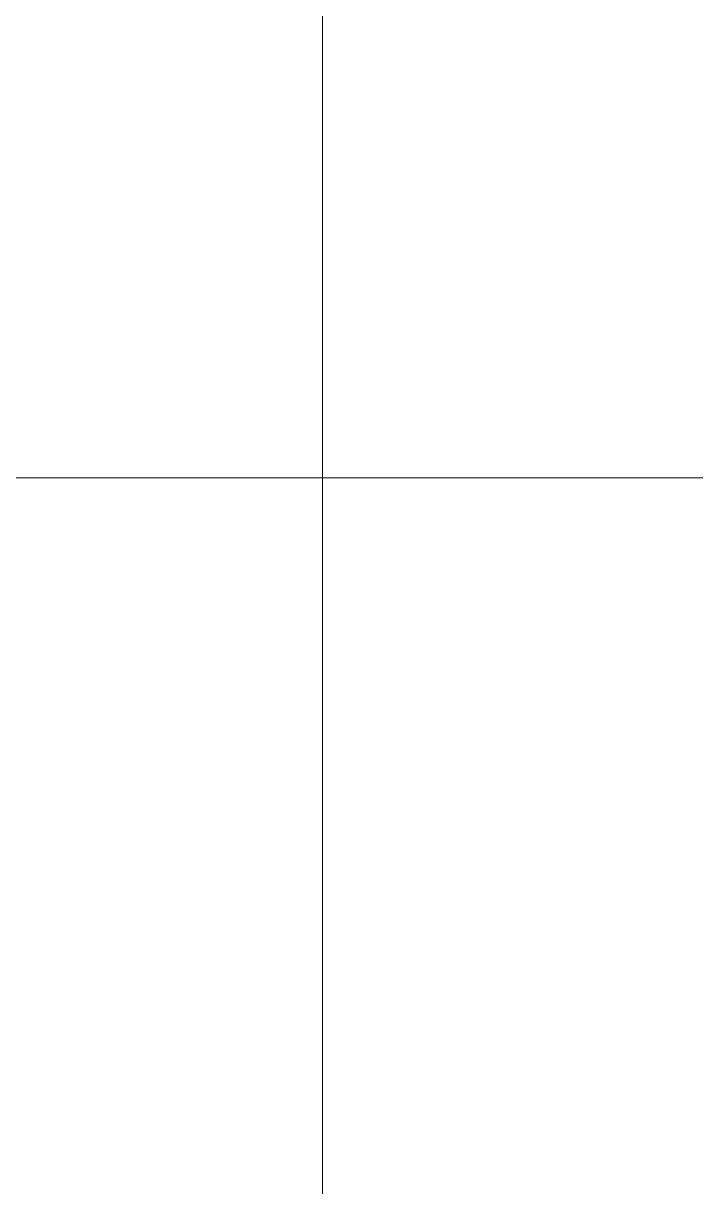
# Model space of a CAD drawing. Header units: millimetres. Extents: x 0 to 414, y 0 to 292.
# Drawn here: x 385.835 to 388.161, y 77.715 to 81.742 of the extents above; entities that cross this region are included whole.
import ezdxf

# ---------------------------------------------------------------- set-up
doc = ezdxf.new("R2010")
doc.units = ezdxf.units.MM

msp = doc.modelspace()

# ---------------------------------------------------------------- hatches: boundary and pattern name
h = msp.add_hatch(color=0)
h.dxf.hatch_style = 2
h.paths.add_polyline_path([(388.150806, 79.756), (388.150806, 79.974722)])
h = msp.add_hatch(color=0)
h.dxf.hatch_style = 2
h.paths.add_polyline_path([(388.157861, 79.756), (388.157861, 79.981778)])
h = msp.add_hatch(color=0)
h.dxf.hatch_style = 2
h.paths.add_polyline_path([(388.157861, 79.756), (388.157861, 79.981778)])
h = msp.add_hatch(color=0)
h.dxf.hatch_style = 2
h.paths.add_polyline_path([(388.157861, 79.756), (388.157861, 79.981778)])
h = msp.add_hatch(color=0)
h.dxf.hatch_style = 2
h.paths.add_polyline_path([(388.157861, 79.756), (388.157861, 79.981778)])
h = msp.add_hatch(color=0)
h.dxf.hatch_style = 2
h.paths.add_polyline_path([(388.157861, 79.756), (388.157861, 79.97825)])
h = msp.add_hatch(color=0)
h.dxf.hatch_style = 2
h.paths.add_polyline_path([(388.157861, 79.756), (388.157861, 79.97825)])
h = msp.add_hatch(color=0)
h.dxf.hatch_style = 2
h.paths.add_polyline_path([(388.104944, 79.752472), (388.104944, 79.925333)])
h = msp.add_hatch(color=0)
h.dxf.hatch_style = 2
h.paths.add_polyline_path([(388.112, 79.752472), (388.112, 79.928861)])
h = msp.add_hatch(color=0)
h.dxf.hatch_style = 2
h.paths.add_polyline_path([(388.112, 79.752472), (388.112, 79.928861)])
h = msp.add_hatch(color=0)
h.dxf.hatch_style = 2
h.paths.add_polyline_path([(388.119056, 79.752472), (388.119056, 79.935917)])
h = msp.add_hatch(color=0)
h.dxf.hatch_style = 2
h.paths.add_polyline_path([(388.133167, 79.756), (388.133167, 79.950028)])
h = msp.add_hatch(color=0)
h.dxf.hatch_style = 2
h.paths.add_polyline_path([(388.136694, 79.756), (388.136694, 79.957083)])
h = msp.add_hatch(color=0)
h.dxf.hatch_style = 2
h.paths.add_polyline_path([(388.037917, 79.741889), (388.037917, 79.886528)])
h = msp.add_hatch(color=0)
h.dxf.hatch_style = 2
h.paths.add_polyline_path([(388.037917, 79.745417), (388.037917, 79.886528)])
h = msp.add_hatch(color=0)
h.dxf.hatch_style = 2
h.paths.add_polyline_path([(388.0485, 79.745417), (388.0485, 79.886528)])
h = msp.add_hatch(color=0)
h.dxf.hatch_style = 2
h.paths.add_polyline_path([(388.0485, 79.745417), (388.0485, 79.886528)])
h = msp.add_hatch(color=0)
h.dxf.hatch_style = 2
h.paths.add_polyline_path([(388.059083, 79.748944), (388.059083, 79.890056)])
h = msp.add_hatch(color=0)
h.dxf.hatch_style = 2
h.paths.add_polyline_path([(388.066139, 79.748944), (388.066139, 79.893583)])
h = msp.add_hatch(color=0)
h.dxf.hatch_style = 2
h.paths.add_polyline_path([(388.066139, 79.748944), (388.066139, 79.893583)])
h = msp.add_hatch(color=0)
h.dxf.hatch_style = 2
h.paths.add_polyline_path([(388.066139, 79.748944), (388.066139, 79.893583)])
h = msp.add_hatch(color=0)
h.dxf.hatch_style = 2
h.paths.add_polyline_path([(388.066139, 79.748944), (388.066139, 79.893583)])
h = msp.add_hatch(color=0)
h.dxf.hatch_style = 2
h.paths.add_polyline_path([(388.073194, 79.748944), (388.073194, 79.900639)])
h = msp.add_hatch(color=0)
h.dxf.hatch_style = 2
h.paths.add_polyline_path([(388.073194, 79.748944), (388.073194, 79.900639)])
h = msp.add_hatch(color=0)
h.dxf.hatch_style = 2
h.paths.add_polyline_path([(388.073194, 79.748944), (388.073194, 79.900639)])
h = msp.add_hatch(color=0)
h.dxf.hatch_style = 2
h.paths.add_polyline_path([(388.073194, 79.748944), (388.073194, 79.900639)])
h = msp.add_hatch(color=0)
h.dxf.hatch_style = 2
h.paths.add_polyline_path([(388.08025, 79.752472), (388.08025, 79.904167)])
h = msp.add_hatch(color=0)
h.dxf.hatch_style = 2
h.paths.add_polyline_path([(387.865056, 79.685444), (387.865056, 79.847722)])
h = msp.add_hatch(color=0)
h.dxf.hatch_style = 2
h.paths.add_polyline_path([(387.865056, 79.685444), (387.865056, 79.844194)])
h = msp.add_hatch(color=0)
h.dxf.hatch_style = 2
h.paths.add_polyline_path([(387.879167, 79.685444), (387.879167, 79.847722)])
h = msp.add_hatch(color=0)
h.dxf.hatch_style = 2
h.paths.add_polyline_path([(387.882694, 79.685444), (387.882694, 79.85125)])
h = msp.add_hatch(color=0)
h.dxf.hatch_style = 2
h.paths.add_polyline_path([(387.939139, 79.717194), (387.939139, 79.865361)])
h = msp.add_hatch(color=0)
h.dxf.hatch_style = 2
h.paths.add_polyline_path([(387.942667, 79.717194), (387.942667, 79.865361)])
h = msp.add_hatch(color=0)
h.dxf.hatch_style = 2
h.paths.add_polyline_path([(387.95325, 79.720722), (387.95325, 79.868889)])
h = msp.add_hatch(color=0)
h.dxf.hatch_style = 2
h.paths.add_polyline_path([(387.960306, 79.720722), (387.960306, 79.868889)])
h = msp.add_hatch(color=0)
h.dxf.hatch_style = 2
h.paths.add_polyline_path([(388.013222, 79.734833), (388.013222, 79.883)])
h = msp.add_hatch(color=0)
h.dxf.hatch_style = 2
h.paths.add_polyline_path([(388.01675, 79.738361), (388.01675, 79.883)])
h = msp.add_hatch(color=0)
h.dxf.hatch_style = 2
h.paths.add_polyline_path([(387.738056, 79.674861), (387.738056, 79.805389)])
h = msp.add_hatch(color=0)
h.dxf.hatch_style = 2
h.paths.add_polyline_path([(387.738056, 79.674861), (387.738056, 79.805389)])
h = msp.add_hatch(color=0)
h.dxf.hatch_style = 2
h.paths.add_polyline_path([(387.759222, 79.678389), (387.759222, 79.815972)])
h = msp.add_hatch(color=0)
h.dxf.hatch_style = 2
h.paths.add_polyline_path([(387.76275, 79.678389), (387.76275, 79.815972)])
h = msp.add_hatch(color=0)
h.dxf.hatch_style = 2
h.paths.add_polyline_path([(387.76275, 79.678389), (387.76275, 79.815972)])
h = msp.add_hatch(color=0)
h.dxf.hatch_style = 2
h.paths.add_polyline_path([(387.769806, 79.678389), (387.769806, 79.8195)])
h = msp.add_hatch(color=0)
h.dxf.hatch_style = 2
h.paths.add_polyline_path([(387.769806, 79.678389), (387.769806, 79.8195)])
h = msp.add_hatch(color=0)
h.dxf.hatch_style = 2
h.paths.add_polyline_path([(387.773333, 79.678389), (387.773333, 79.8195)])
h = msp.add_hatch(color=0)
h.dxf.hatch_style = 2
h.paths.add_polyline_path([(387.773333, 79.678389), (387.773333, 79.8195)])
h = msp.add_hatch(color=0)
h.dxf.hatch_style = 2
h.paths.add_polyline_path([(387.776861, 79.681917), (387.776861, 79.8195)])
h = msp.add_hatch(color=0)
h.dxf.hatch_style = 2
h.paths.add_polyline_path([(387.776861, 79.681917), (387.776861, 79.8195)])
h = msp.add_hatch(color=0)
h.dxf.hatch_style = 2
h.paths.add_polyline_path([(387.783917, 79.681917), (387.783917, 79.823028)])
h = msp.add_hatch(color=0)
h.dxf.hatch_style = 2
h.paths.add_polyline_path([(387.783917, 79.681917), (387.783917, 79.823028)])
h = msp.add_hatch(color=0)
h.dxf.hatch_style = 2
h.paths.add_polyline_path([(387.790972, 79.685444), (387.790972, 79.826556)])
h = msp.add_hatch(color=0)
h.dxf.hatch_style = 2
h.paths.add_polyline_path([(387.805083, 79.6925), (387.805083, 79.830083)])
h = msp.add_hatch(color=0)
h.dxf.hatch_style = 2
h.paths.add_polyline_path([(387.812139, 79.696028), (387.812139, 79.830083)])
h = msp.add_hatch(color=0)
h.dxf.hatch_style = 2
h.paths.add_polyline_path([(387.812139, 79.696028), (387.812139, 79.830083)])
h = msp.add_hatch(color=0)
h.dxf.hatch_style = 2
h.paths.add_polyline_path([(387.819194, 79.699556), (387.819194, 79.833611)])
h = msp.add_hatch(color=0)
h.dxf.hatch_style = 2
h.paths.add_polyline_path([(387.819194, 79.699556), (387.819194, 79.833611)])
h = msp.add_hatch(color=0)
h.dxf.hatch_style = 2
h.paths.add_polyline_path([(387.822722, 79.696028), (387.822722, 79.837139)])
h = msp.add_hatch(color=0)
h.dxf.hatch_style = 2
h.paths.add_polyline_path([(387.822722, 79.696028), (387.822722, 79.837139)])
h = msp.add_hatch(color=0)
h.dxf.hatch_style = 2
h.paths.add_polyline_path([(387.822722, 79.696028), (387.822722, 79.837139)])
h = msp.add_hatch(color=0)
h.dxf.hatch_style = 2
h.paths.add_polyline_path([(387.822722, 79.696028), (387.822722, 79.837139)])
h = msp.add_hatch(color=0)
h.dxf.hatch_style = 2
h.paths.add_polyline_path([(387.822722, 79.699556), (387.822722, 79.833611)])
h = msp.add_hatch(color=0)
h.dxf.hatch_style = 2
h.paths.add_polyline_path([(387.822722, 79.699556), (387.822722, 79.833611)])
h = msp.add_hatch(color=0)
h.dxf.hatch_style = 2
h.paths.add_polyline_path([(387.829778, 79.696028), (387.829778, 79.837139)])
h = msp.add_hatch(color=0)
h.dxf.hatch_style = 2
h.paths.add_polyline_path([(387.829778, 79.696028), (387.829778, 79.837139)])
h = msp.add_hatch(color=0)
h.dxf.hatch_style = 2
h.paths.add_polyline_path([(387.829778, 79.696028), (387.829778, 79.837139)])
h = msp.add_hatch(color=0)
h.dxf.hatch_style = 2
h.paths.add_polyline_path([(387.829778, 79.696028), (387.829778, 79.837139)])
h = msp.add_hatch(color=0)
h.dxf.hatch_style = 2
h.paths.add_polyline_path([(387.833306, 79.696028), (387.833306, 79.837139)])
h = msp.add_hatch(color=0)
h.dxf.hatch_style = 2
h.paths.add_polyline_path([(387.833306, 79.696028), (387.833306, 79.837139)])
h = msp.add_hatch(color=0)
h.dxf.hatch_style = 2
h.paths.add_polyline_path([(387.840361, 79.6925), (387.840361, 79.840667)])
h = msp.add_hatch(color=0)
h.dxf.hatch_style = 2
h.paths.add_polyline_path([(387.840361, 79.6925), (387.840361, 79.840667)])
h = msp.add_hatch(color=0)
h.dxf.hatch_style = 2
h.paths.add_polyline_path([(387.847417, 79.688972), (387.847417, 79.840667)])
h = msp.add_hatch(color=0)
h.dxf.hatch_style = 2
h.paths.add_polyline_path([(387.847417, 79.688972), (387.847417, 79.840667)])
h = msp.add_hatch(color=0)
h.dxf.hatch_style = 2
h.paths.add_polyline_path([(387.847417, 79.688972), (387.847417, 79.840667)])
h = msp.add_hatch(color=0)
h.dxf.hatch_style = 2
h.paths.add_polyline_path([(387.63575, 79.629), (387.63575, 79.766583)])
h = msp.add_hatch(color=0)
h.dxf.hatch_style = 2
h.paths.add_polyline_path([(387.646333, 79.636056), (387.646333, 79.770111)])
h = msp.add_hatch(color=0)
h.dxf.hatch_style = 2
h.paths.add_polyline_path([(387.649861, 79.639583), (387.649861, 79.773639)])
h = msp.add_hatch(color=0)
h.dxf.hatch_style = 2
h.paths.add_polyline_path([(387.660444, 79.643111), (387.660444, 79.777167)])
h = msp.add_hatch(color=0)
h.dxf.hatch_style = 2
h.paths.add_polyline_path([(387.6675, 79.646639), (387.6675, 79.780694)])
h = msp.add_hatch(color=0)
h.dxf.hatch_style = 2
h.paths.add_polyline_path([(387.6675, 79.646639), (387.6675, 79.780694)])
h = msp.add_hatch(color=0)
h.dxf.hatch_style = 2
h.paths.add_polyline_path([(387.6675, 79.646639), (387.6675, 79.780694)])
h = msp.add_hatch(color=0)
h.dxf.hatch_style = 2
h.paths.add_polyline_path([(387.6675, 79.646639), (387.6675, 79.780694)])
h = msp.add_hatch(color=0)
h.dxf.hatch_style = 2
h.paths.add_polyline_path([(387.671028, 79.650167), (387.671028, 79.780694)])
h = msp.add_hatch(color=0)
h.dxf.hatch_style = 2
h.paths.add_polyline_path([(387.681611, 79.653694), (387.681611, 79.784222)])
h = msp.add_hatch(color=0)
h.dxf.hatch_style = 2
h.paths.add_polyline_path([(387.681611, 79.653694), (387.681611, 79.784222)])
h = msp.add_hatch(color=0)
h.dxf.hatch_style = 2
h.paths.add_polyline_path([(387.69925, 79.653694), (387.69925, 79.791278)])
h = msp.add_hatch(color=0)
h.dxf.hatch_style = 2
h.paths.add_polyline_path([(387.69925, 79.653694), (387.69925, 79.791278)])
h = msp.add_hatch(color=0)
h.dxf.hatch_style = 2
h.paths.add_polyline_path([(387.709833, 79.657222), (387.709833, 79.794806)])
h = msp.add_hatch(color=0)
h.dxf.hatch_style = 2
h.paths.add_polyline_path([(387.709833, 79.66075), (387.709833, 79.794806)])
h = msp.add_hatch(color=0)
h.dxf.hatch_style = 2
h.paths.add_polyline_path([(387.709833, 79.66075), (387.709833, 79.794806)])
h = msp.add_hatch(color=0)
h.dxf.hatch_style = 2
h.paths.add_polyline_path([(387.713361, 79.664278), (387.713361, 79.798333)])
h = msp.add_hatch(color=0)
h.dxf.hatch_style = 2
h.paths.add_polyline_path([(387.713361, 79.664278), (387.713361, 79.798333)])
h = msp.add_hatch(color=0)
h.dxf.hatch_style = 2
h.paths.add_polyline_path([(387.716889, 79.664278), (387.716889, 79.798333)])
h = msp.add_hatch(color=0)
h.dxf.hatch_style = 2
h.paths.add_polyline_path([(387.716889, 79.664278), (387.716889, 79.798333)])
h = msp.add_hatch(color=0)
h.dxf.hatch_style = 2
h.paths.add_polyline_path([(387.720417, 79.667806), (387.720417, 79.798333)])
h = msp.add_hatch(color=0)
h.dxf.hatch_style = 2
h.paths.add_polyline_path([(387.720417, 79.667806), (387.720417, 79.798333)])
h = msp.add_hatch(color=0)
h.dxf.hatch_style = 2
h.paths.add_polyline_path([(387.723944, 79.671333), (387.723944, 79.801861)])
h = msp.add_hatch(color=0)
h.dxf.hatch_style = 2
h.paths.add_polyline_path([(387.723944, 79.671333), (387.723944, 79.801861)])
h = msp.add_hatch(color=0)
h.dxf.hatch_style = 2
h.paths.add_polyline_path([(387.723944, 79.674861), (387.723944, 79.801861)])
h = msp.add_hatch(color=0)
h.dxf.hatch_style = 2
h.paths.add_polyline_path([(387.723944, 79.674861), (387.723944, 79.801861)])
h = msp.add_hatch(color=0)
h.dxf.hatch_style = 2
h.paths.add_polyline_path([(387.727472, 79.674861), (387.727472, 79.801861)])
h = msp.add_hatch(color=0)
h.dxf.hatch_style = 2
h.paths.add_polyline_path([(387.558139, 79.586667), (387.558139, 79.72425)])
h = msp.add_hatch(color=0)
h.dxf.hatch_style = 2
h.paths.add_polyline_path([(387.558139, 79.586667), (387.558139, 79.72425)])
h = msp.add_hatch(color=0)
h.dxf.hatch_style = 2
h.paths.add_polyline_path([(387.561667, 79.586667), (387.561667, 79.72425)])
h = msp.add_hatch(color=0)
h.dxf.hatch_style = 2
h.paths.add_polyline_path([(387.561667, 79.586667), (387.561667, 79.72425)])
h = msp.add_hatch(color=0)
h.dxf.hatch_style = 2
h.paths.add_polyline_path([(387.568722, 79.590194), (387.568722, 79.731306)])
h = msp.add_hatch(color=0)
h.dxf.hatch_style = 2
h.paths.add_polyline_path([(387.582833, 79.59725), (387.582833, 79.738361)])
h = msp.add_hatch(color=0)
h.dxf.hatch_style = 2
h.paths.add_polyline_path([(387.582833, 79.59725), (387.582833, 79.738361)])
h = msp.add_hatch(color=0)
h.dxf.hatch_style = 2
h.paths.add_polyline_path([(387.582833, 79.59725), (387.582833, 79.738361)])
h = msp.add_hatch(color=0)
h.dxf.hatch_style = 2
h.paths.add_polyline_path([(387.589889, 79.604306), (387.589889, 79.745417)])
h = msp.add_hatch(color=0)
h.dxf.hatch_style = 2
h.paths.add_polyline_path([(387.625167, 79.621944), (387.625167, 79.763056)])
h = msp.add_hatch(color=0)
h.dxf.hatch_style = 2
h.paths.add_polyline_path([(387.628694, 79.625472), (387.628694, 79.763056)])
h = msp.add_hatch(color=0)
h.dxf.hatch_style = 2
h.paths.add_polyline_path([(387.628694, 79.625472), (387.628694, 79.763056)])
h = msp.add_hatch(color=0)
h.dxf.hatch_style = 2
h.paths.add_polyline_path([(387.480528, 79.53375), (387.480528, 79.685444)])
h = msp.add_hatch(color=0)
h.dxf.hatch_style = 2
h.paths.add_polyline_path([(387.480528, 79.53375), (387.480528, 79.685444)])
h = msp.add_hatch(color=0)
h.dxf.hatch_style = 2
h.paths.add_polyline_path([(387.487583, 79.540806), (387.487583, 79.688972)])
h = msp.add_hatch(color=0)
h.dxf.hatch_style = 2
h.paths.add_polyline_path([(387.487583, 79.540806), (387.487583, 79.688972)])
h = msp.add_hatch(color=0)
h.dxf.hatch_style = 2
h.paths.add_polyline_path([(387.494639, 79.544333), (387.494639, 79.688972)])
h = msp.add_hatch(color=0)
h.dxf.hatch_style = 2
h.paths.add_polyline_path([(387.494639, 79.544333), (387.494639, 79.688972)])
h = msp.add_hatch(color=0)
h.dxf.hatch_style = 2
h.paths.add_polyline_path([(387.498167, 79.547861), (387.498167, 79.6925)])
h = msp.add_hatch(color=0)
h.dxf.hatch_style = 2
h.paths.add_polyline_path([(387.498167, 79.547861), (387.498167, 79.6925)])
h = msp.add_hatch(color=0)
h.dxf.hatch_style = 2
h.paths.add_polyline_path([(387.498167, 79.547861), (387.498167, 79.6925)])
h = msp.add_hatch(color=0)
h.dxf.hatch_style = 2
h.paths.add_polyline_path([(387.498167, 79.547861), (387.498167, 79.6925)])
h = msp.add_hatch(color=0)
h.dxf.hatch_style = 2
h.paths.add_polyline_path([(387.501694, 79.547861), (387.501694, 79.6925)])
h = msp.add_hatch(color=0)
h.dxf.hatch_style = 2
h.paths.add_polyline_path([(387.501694, 79.547861), (387.501694, 79.6925)])
h = msp.add_hatch(color=0)
h.dxf.hatch_style = 2
h.paths.add_polyline_path([(387.50875, 79.551389), (387.50875, 79.696028)])
h = msp.add_hatch(color=0)
h.dxf.hatch_style = 2
h.paths.add_polyline_path([(387.50875, 79.551389), (387.50875, 79.696028)])
h = msp.add_hatch(color=0)
h.dxf.hatch_style = 2
h.paths.add_polyline_path([(387.50875, 79.551389), (387.50875, 79.696028)])
h = msp.add_hatch(color=0)
h.dxf.hatch_style = 2
h.paths.add_polyline_path([(387.50875, 79.551389), (387.50875, 79.696028)])
h = msp.add_hatch(color=0)
h.dxf.hatch_style = 2
h.paths.add_polyline_path([(387.515806, 79.558444), (387.515806, 79.699556)])
h = msp.add_hatch(color=0)
h.dxf.hatch_style = 2
h.paths.add_polyline_path([(387.515806, 79.558444), (387.515806, 79.699556)])
h = msp.add_hatch(color=0)
h.dxf.hatch_style = 2
h.paths.add_polyline_path([(387.522861, 79.561972), (387.522861, 79.703083)])
h = msp.add_hatch(color=0)
h.dxf.hatch_style = 2
h.paths.add_polyline_path([(387.522861, 79.561972), (387.522861, 79.703083)])
h = msp.add_hatch(color=0)
h.dxf.hatch_style = 2
h.paths.add_polyline_path([(387.522861, 79.561972), (387.522861, 79.703083)])
h = msp.add_hatch(color=0)
h.dxf.hatch_style = 2
h.paths.add_polyline_path([(387.544028, 79.576083), (387.544028, 79.713667)])
h = msp.add_hatch(color=0)
h.dxf.hatch_style = 2
h.paths.add_polyline_path([(387.547556, 79.579611), (387.547556, 79.717194)])
h = msp.add_hatch(color=0)
h.dxf.hatch_style = 2
h.paths.add_polyline_path([(387.547556, 79.579611), (387.547556, 79.717194)])
h = msp.add_hatch(color=0)
h.dxf.hatch_style = 2
h.paths.add_polyline_path([(387.554611, 79.583139), (387.554611, 79.720722)])
h = msp.add_hatch(color=0)
h.dxf.hatch_style = 2
h.paths.add_polyline_path([(387.554611, 79.583139), (387.554611, 79.720722)])
h = msp.add_hatch(color=0)
h.dxf.hatch_style = 2
h.paths.add_polyline_path([(387.554611, 79.583139), (387.554611, 79.720722)])
h = msp.add_hatch(color=0)
h.dxf.hatch_style = 2
h.paths.add_polyline_path([(387.554611, 79.583139), (387.554611, 79.720722)])
h = msp.add_hatch(color=0)
h.dxf.hatch_style = 2
h.paths.add_polyline_path([(387.438194, 79.502), (387.438194, 79.66075)])
h = msp.add_hatch(color=0)
h.dxf.hatch_style = 2
h.paths.add_polyline_path([(387.438194, 79.502), (387.438194, 79.66075)])
h = msp.add_hatch(color=0)
h.dxf.hatch_style = 2
h.paths.add_polyline_path([(387.438194, 79.502), (387.438194, 79.66075)])
h = msp.add_hatch(color=0)
h.dxf.hatch_style = 2
h.paths.add_polyline_path([(387.438194, 79.502), (387.438194, 79.66075)])
h = msp.add_hatch(color=0)
h.dxf.hatch_style = 2
h.paths.add_polyline_path([(387.466417, 79.523167), (387.466417, 79.678389)])
h = msp.add_hatch(color=0)
h.dxf.hatch_style = 2
h.paths.add_polyline_path([(387.473472, 79.530222), (387.473472, 79.681917)])
h = msp.add_hatch(color=0)
h.dxf.hatch_style = 2
h.paths.add_polyline_path([(387.473472, 79.530222), (387.473472, 79.681917)])
h = msp.add_hatch(color=0)
h.dxf.hatch_style = 2
h.paths.add_polyline_path([(387.473472, 79.530222), (387.473472, 79.681917)])
h = msp.add_hatch(color=0)
h.dxf.hatch_style = 2
h.paths.add_polyline_path([(387.473472, 79.530222), (387.473472, 79.681917)])
h = msp.add_hatch(color=0)
h.dxf.hatch_style = 2
h.paths.add_polyline_path([(387.477, 79.530222), (387.477, 79.681917)])
h = msp.add_hatch(color=0)
h.dxf.hatch_style = 2
h.paths.add_polyline_path([(387.477, 79.530222), (387.477, 79.681917)])
h = msp.add_hatch(color=0)
h.dxf.hatch_style = 2
h.paths.add_polyline_path([(387.367639, 79.322083), (387.367639, 79.604306)])
h = msp.add_hatch(color=0)
h.dxf.hatch_style = 2
h.paths.add_polyline_path([(387.367639, 79.322083), (387.367639, 79.604306)])
h = msp.add_hatch(color=0)
h.dxf.hatch_style = 2
h.paths.add_polyline_path([(387.371167, 79.325611), (387.371167, 79.621944)])
h = msp.add_hatch(color=0)
h.dxf.hatch_style = 2
h.paths.add_polyline_path([(387.371167, 79.325611), (387.371167, 79.621944)])
h = msp.add_hatch(color=0)
h.dxf.hatch_style = 2
h.paths.add_polyline_path([(387.371167, 79.452611), (387.371167, 79.621944)])
h = msp.add_hatch(color=0)
h.dxf.hatch_style = 2
h.paths.add_polyline_path([(387.371167, 79.322083), (387.371167, 79.611361)])
h = msp.add_hatch(color=0)
h.dxf.hatch_style = 2
h.paths.add_polyline_path([(387.371167, 79.322083), (387.371167, 79.611361)])
h = msp.add_hatch(color=0)
h.dxf.hatch_style = 2
h.paths.add_polyline_path([(387.374694, 79.456139), (387.374694, 79.621944)])
h = msp.add_hatch(color=0)
h.dxf.hatch_style = 2
h.paths.add_polyline_path([(387.374694, 79.456139), (387.374694, 79.621944)])
h = msp.add_hatch(color=0)
h.dxf.hatch_style = 2
h.paths.add_polyline_path([(387.378222, 79.456139), (387.378222, 79.625472)])
h = msp.add_hatch(color=0)
h.dxf.hatch_style = 2
h.paths.add_polyline_path([(387.378222, 79.456139), (387.378222, 79.625472)])
h = msp.add_hatch(color=0)
h.dxf.hatch_style = 2
h.paths.add_polyline_path([(387.38175, 79.459667), (387.38175, 79.629)])
h = msp.add_hatch(color=0)
h.dxf.hatch_style = 2
h.paths.add_polyline_path([(387.709833, 79.551389), (387.709833, 79.604306)])
h = msp.add_hatch(color=0)
h.dxf.hatch_style = 2
h.paths.add_polyline_path([(387.709833, 79.551389), (387.709833, 79.604306)])
h = msp.add_hatch(color=0)
h.dxf.hatch_style = 2
h.paths.add_polyline_path([(387.713361, 79.561972), (387.713361, 79.604306)])
h = msp.add_hatch(color=0)
h.dxf.hatch_style = 2
h.paths.add_polyline_path([(387.713361, 79.561972), (387.713361, 79.604306)])
h = msp.add_hatch(color=0)
h.dxf.hatch_style = 2
h.paths.add_polyline_path([(387.716889, 79.561972), (387.716889, 79.604306)])
h = msp.add_hatch(color=0)
h.dxf.hatch_style = 2
h.paths.add_polyline_path([(387.716889, 79.561972), (387.716889, 79.604306)])
h = msp.add_hatch(color=0)
h.dxf.hatch_style = 2
h.paths.add_polyline_path([(387.360583, 79.318556), (387.360583, 79.59725)])
h = msp.add_hatch(color=0)
h.dxf.hatch_style = 2
h.paths.add_polyline_path([(387.625167, 79.477306), (387.625167, 79.5655)])
h = msp.add_hatch(color=0)
h.dxf.hatch_style = 2
h.paths.add_polyline_path([(387.628694, 79.477306), (387.628694, 79.569028)])
h = msp.add_hatch(color=0)
h.dxf.hatch_style = 2
h.paths.add_polyline_path([(387.63575, 79.487889), (387.63575, 79.576083)])
h = msp.add_hatch(color=0)
h.dxf.hatch_style = 2
h.paths.add_polyline_path([(387.646333, 79.494944), (387.646333, 79.586667)])
h = msp.add_hatch(color=0)
h.dxf.hatch_style = 2
h.paths.add_polyline_path([(387.649861, 79.498472), (387.649861, 79.590194)])
h = msp.add_hatch(color=0)
h.dxf.hatch_style = 2
h.paths.add_polyline_path([(387.660444, 79.509056), (387.660444, 79.593722)])
h = msp.add_hatch(color=0)
h.dxf.hatch_style = 2
h.paths.add_polyline_path([(387.6675, 79.512583), (387.6675, 79.59725)])
h = msp.add_hatch(color=0)
h.dxf.hatch_style = 2
h.paths.add_polyline_path([(387.6675, 79.512583), (387.6675, 79.59725)])
h = msp.add_hatch(color=0)
h.dxf.hatch_style = 2
h.paths.add_polyline_path([(387.6675, 79.516111), (387.6675, 79.59725)])
h = msp.add_hatch(color=0)
h.dxf.hatch_style = 2
h.paths.add_polyline_path([(387.6675, 79.516111), (387.6675, 79.59725)])
h = msp.add_hatch(color=0)
h.dxf.hatch_style = 2
h.paths.add_polyline_path([(387.671028, 79.516111), (387.671028, 79.59725)])
h = msp.add_hatch(color=0)
h.dxf.hatch_style = 2
h.paths.add_polyline_path([(387.681611, 79.526694), (387.681611, 79.59725)])
h = msp.add_hatch(color=0)
h.dxf.hatch_style = 2
h.paths.add_polyline_path([(387.681611, 79.526694), (387.681611, 79.59725)])
h = msp.add_hatch(color=0)
h.dxf.hatch_style = 2
h.paths.add_polyline_path([(387.69925, 79.540806), (387.69925, 79.600778)])
h = msp.add_hatch(color=0)
h.dxf.hatch_style = 2
h.paths.add_polyline_path([(387.69925, 79.540806), (387.69925, 79.600778)])
h = msp.add_hatch(color=0)
h.dxf.hatch_style = 2
h.paths.add_polyline_path([(387.720417, 79.569028), (387.720417, 79.600778)])
h = msp.add_hatch(color=0)
h.dxf.hatch_style = 2
h.paths.add_polyline_path([(387.720417, 79.569028), (387.720417, 79.600778)])
h = msp.add_hatch(color=0)
h.dxf.hatch_style = 2
h.paths.add_polyline_path([(387.723944, 79.576083), (387.723944, 79.600778)])
h = msp.add_hatch(color=0)
h.dxf.hatch_style = 2
h.paths.add_polyline_path([(387.723944, 79.576083), (387.723944, 79.600778)])
h = msp.add_hatch(color=0)
h.dxf.hatch_style = 2
h.paths.add_polyline_path([(387.723944, 79.576083), (387.723944, 79.600778)])
h = msp.add_hatch(color=0)
h.dxf.hatch_style = 2
h.paths.add_polyline_path([(387.723944, 79.576083), (387.723944, 79.600778)])
h = msp.add_hatch(color=0)
h.dxf.hatch_style = 2
h.paths.add_polyline_path([(387.727472, 79.579611), (387.727472, 79.600778)])
h = msp.add_hatch(color=0)
h.dxf.hatch_style = 2
h.paths.add_polyline_path([(387.738056, 79.586667), (387.727472, 79.600778)])
h = msp.add_hatch(color=0)
h.dxf.hatch_style = 2
h.paths.add_polyline_path([(387.240639, 79.262111), (387.240639, 79.523167)])
h = msp.add_hatch(color=0)
h.dxf.hatch_style = 2
h.paths.add_polyline_path([(387.244167, 79.265639), (387.244167, 79.523167)])
h = msp.add_hatch(color=0)
h.dxf.hatch_style = 2
h.paths.add_polyline_path([(387.558139, 79.4385), (387.558139, 79.526694)])
h = msp.add_hatch(color=0)
h.dxf.hatch_style = 2
h.paths.add_polyline_path([(387.558139, 79.4385), (387.558139, 79.526694)])
h = msp.add_hatch(color=0)
h.dxf.hatch_style = 2
h.paths.add_polyline_path([(387.561667, 79.4385), (387.561667, 79.526694)])
h = msp.add_hatch(color=0)
h.dxf.hatch_style = 2
h.paths.add_polyline_path([(387.561667, 79.4385), (387.561667, 79.526694)])
h = msp.add_hatch(color=0)
h.dxf.hatch_style = 2
h.paths.add_polyline_path([(387.568722, 79.442028), (387.568722, 79.53375)])
h = msp.add_hatch(color=0)
h.dxf.hatch_style = 2
h.paths.add_polyline_path([(387.582833, 79.449083), (387.582833, 79.540806)])
h = msp.add_hatch(color=0)
h.dxf.hatch_style = 2
h.paths.add_polyline_path([(387.582833, 79.449083), (387.582833, 79.540806)])
h = msp.add_hatch(color=0)
h.dxf.hatch_style = 2
h.paths.add_polyline_path([(387.582833, 79.449083), (387.582833, 79.540806)])
h = msp.add_hatch(color=0)
h.dxf.hatch_style = 2
h.paths.add_polyline_path([(387.589889, 79.452611), (387.589889, 79.547861)])
h = msp.add_hatch(color=0)
h.dxf.hatch_style = 2
h.paths.add_polyline_path([(387.50875, 79.410278), (387.50875, 79.484361)])
h = msp.add_hatch(color=0)
h.dxf.hatch_style = 2
h.paths.add_polyline_path([(387.50875, 79.410278), (387.50875, 79.484361)])
h = msp.add_hatch(color=0)
h.dxf.hatch_style = 2
h.paths.add_polyline_path([(387.50875, 79.410278), (387.50875, 79.484361)])
h = msp.add_hatch(color=0)
h.dxf.hatch_style = 2
h.paths.add_polyline_path([(387.50875, 79.410278), (387.50875, 79.484361)])
h = msp.add_hatch(color=0)
h.dxf.hatch_style = 2
h.paths.add_polyline_path([(387.515806, 79.413806), (387.515806, 79.487889)])
h = msp.add_hatch(color=0)
h.dxf.hatch_style = 2
h.paths.add_polyline_path([(387.515806, 79.413806), (387.515806, 79.487889)])
h = msp.add_hatch(color=0)
h.dxf.hatch_style = 2
h.paths.add_polyline_path([(387.522861, 79.417333), (387.522861, 79.491417)])
h = msp.add_hatch(color=0)
h.dxf.hatch_style = 2
h.paths.add_polyline_path([(387.522861, 79.417333), (387.522861, 79.491417)])
h = msp.add_hatch(color=0)
h.dxf.hatch_style = 2
h.paths.add_polyline_path([(387.522861, 79.417333), (387.522861, 79.491417)])
h = msp.add_hatch(color=0)
h.dxf.hatch_style = 2
h.paths.add_polyline_path([(387.544028, 79.431444), (387.544028, 79.509056)])
h = msp.add_hatch(color=0)
h.dxf.hatch_style = 2
h.paths.add_polyline_path([(387.547556, 79.431444), (387.547556, 79.512583)])
h = msp.add_hatch(color=0)
h.dxf.hatch_style = 2
h.paths.add_polyline_path([(387.547556, 79.431444), (387.547556, 79.512583)])
h = msp.add_hatch(color=0)
h.dxf.hatch_style = 2
h.paths.add_polyline_path([(387.554611, 79.434972), (387.554611, 79.519639)])
h = msp.add_hatch(color=0)
h.dxf.hatch_style = 2
h.paths.add_polyline_path([(387.554611, 79.434972), (387.554611, 79.519639)])
h = msp.add_hatch(color=0)
h.dxf.hatch_style = 2
h.paths.add_polyline_path([(387.554611, 79.434972), (387.554611, 79.519639)])
h = msp.add_hatch(color=0)
h.dxf.hatch_style = 2
h.paths.add_polyline_path([(387.554611, 79.434972), (387.554611, 79.519639)])
h = msp.add_hatch(color=0)
h.dxf.hatch_style = 2
h.paths.add_polyline_path([(387.371167, 79.325611), (387.371167, 79.452611)])
h = msp.add_hatch(color=0)
h.dxf.hatch_style = 2
h.paths.add_polyline_path([(387.374694, 79.325611), (387.374694, 79.442028)])
h = msp.add_hatch(color=0)
h.dxf.hatch_style = 2
h.paths.add_polyline_path([(387.378222, 79.329139), (387.378222, 79.442028)])
h = msp.add_hatch(color=0)
h.dxf.hatch_style = 2
h.paths.add_polyline_path([(387.378222, 79.329139), (387.378222, 79.442028)])
h = msp.add_hatch(color=0)
h.dxf.hatch_style = 2
h.paths.add_polyline_path([(387.38175, 79.329139), (387.38175, 79.442028)])
h = msp.add_hatch(color=0)
h.dxf.hatch_style = 2
h.paths.add_polyline_path([(387.438194, 79.353833), (387.438194, 79.456139)])
h = msp.add_hatch(color=0)
h.dxf.hatch_style = 2
h.paths.add_polyline_path([(387.438194, 79.353833), (387.438194, 79.456139)])
h = msp.add_hatch(color=0)
h.dxf.hatch_style = 2
h.paths.add_polyline_path([(387.438194, 79.353833), (387.438194, 79.456139)])
h = msp.add_hatch(color=0)
h.dxf.hatch_style = 2
h.paths.add_polyline_path([(387.438194, 79.353833), (387.438194, 79.456139)])
h = msp.add_hatch(color=0)
h.dxf.hatch_style = 2
h.paths.add_polyline_path([(387.466417, 79.375), (387.466417, 79.466722)])
h = msp.add_hatch(color=0)
h.dxf.hatch_style = 2
h.paths.add_polyline_path([(387.473472, 79.382056), (387.473472, 79.47025)])
h = msp.add_hatch(color=0)
h.dxf.hatch_style = 2
h.paths.add_polyline_path([(387.473472, 79.382056), (387.473472, 79.47025)])
h = msp.add_hatch(color=0)
h.dxf.hatch_style = 2
h.paths.add_polyline_path([(387.473472, 79.382056), (387.473472, 79.47025)])
h = msp.add_hatch(color=0)
h.dxf.hatch_style = 2
h.paths.add_polyline_path([(387.473472, 79.382056), (387.473472, 79.47025)])
h = msp.add_hatch(color=0)
h.dxf.hatch_style = 2
h.paths.add_polyline_path([(387.477, 79.385583), (387.477, 79.47025)])
h = msp.add_hatch(color=0)
h.dxf.hatch_style = 2
h.paths.add_polyline_path([(387.477, 79.385583), (387.477, 79.47025)])
h = msp.add_hatch(color=0)
h.dxf.hatch_style = 2
h.paths.add_polyline_path([(387.480528, 79.389111), (387.480528, 79.473778)])
h = msp.add_hatch(color=0)
h.dxf.hatch_style = 2
h.paths.add_polyline_path([(387.480528, 79.389111), (387.480528, 79.473778)])
h = msp.add_hatch(color=0)
h.dxf.hatch_style = 2
h.paths.add_polyline_path([(387.487583, 79.396167), (387.487583, 79.477306)])
h = msp.add_hatch(color=0)
h.dxf.hatch_style = 2
h.paths.add_polyline_path([(387.487583, 79.396167), (387.487583, 79.477306)])
h = msp.add_hatch(color=0)
h.dxf.hatch_style = 2
h.paths.add_polyline_path([(387.494639, 79.399694), (387.494639, 79.477306)])
h = msp.add_hatch(color=0)
h.dxf.hatch_style = 2
h.paths.add_polyline_path([(387.494639, 79.399694), (387.494639, 79.477306)])
h = msp.add_hatch(color=0)
h.dxf.hatch_style = 2
h.paths.add_polyline_path([(387.498167, 79.403222), (387.498167, 79.480833)])
h = msp.add_hatch(color=0)
h.dxf.hatch_style = 2
h.paths.add_polyline_path([(387.498167, 79.403222), (387.498167, 79.480833)])
h = msp.add_hatch(color=0)
h.dxf.hatch_style = 2
h.paths.add_polyline_path([(387.498167, 79.403222), (387.498167, 79.480833)])
h = msp.add_hatch(color=0)
h.dxf.hatch_style = 2
h.paths.add_polyline_path([(387.498167, 79.403222), (387.498167, 79.480833)])
h = msp.add_hatch(color=0)
h.dxf.hatch_style = 2
h.paths.add_polyline_path([(387.501694, 79.403222), (387.501694, 79.480833)])
h = msp.add_hatch(color=0)
h.dxf.hatch_style = 2
h.paths.add_polyline_path([(387.501694, 79.403222), (387.501694, 79.480833)])
h = msp.add_hatch(color=0)
h.dxf.hatch_style = 2
h.paths.add_polyline_path([(387.138333, 79.272694), (387.138333, 79.403222)])
h = msp.add_hatch(color=0)
h.dxf.hatch_style = 2
h.paths.add_polyline_path([(387.138333, 79.272694), (387.138333, 79.403222)])
h = msp.add_hatch(color=0)
h.dxf.hatch_style = 2
h.paths.add_polyline_path([(387.141861, 79.269167), (387.141861, 79.40675)])
h = msp.add_hatch(color=0)
h.dxf.hatch_style = 2
h.paths.add_polyline_path([(387.148917, 79.258583), (387.148917, 79.413806)])
h = msp.add_hatch(color=0)
h.dxf.hatch_style = 2
h.paths.add_polyline_path([(387.148917, 79.258583), (387.148917, 79.413806)])
h = msp.add_hatch(color=0)
h.dxf.hatch_style = 2
h.paths.add_polyline_path([(387.134806, 79.276222), (387.134806, 79.399694)])
h = msp.add_hatch(color=0)
h.dxf.hatch_style = 2
h.paths.add_polyline_path([(388.157861, 78.634167), (388.157861, 78.651806)])
h = msp.add_hatch(color=0)
h.dxf.hatch_style = 2
h.paths.add_polyline_path([(388.157861, 78.274333), (388.157861, 78.651806)])
h = msp.add_hatch(color=0)
h.dxf.hatch_style = 2
h.paths.add_polyline_path([(388.157861, 78.274333), (388.157861, 78.651806)])
h = msp.add_hatch(color=0)
h.dxf.hatch_style = 2
h.paths.add_polyline_path([(388.157861, 78.274333), (388.157861, 78.651806)])
h = msp.add_hatch(color=0)
h.dxf.hatch_style = 2
h.paths.add_polyline_path([(388.133167, 78.267278), (388.133167, 78.605944)])
h = msp.add_hatch(color=0)
h.dxf.hatch_style = 2
h.paths.add_polyline_path([(388.150806, 78.270806), (388.150806, 78.623583)])
h = msp.add_hatch(color=0)
h.dxf.hatch_style = 2
h.paths.add_polyline_path([(388.157861, 78.274333), (388.157861, 78.634167)])
h = msp.add_hatch(color=0)
h.dxf.hatch_style = 2
h.paths.add_polyline_path([(388.157861, 78.274333), (388.157861, 78.630639)])
h = msp.add_hatch(color=0)
h.dxf.hatch_style = 2
h.paths.add_polyline_path([(388.157861, 78.274333), (388.157861, 78.630639)])
h = msp.add_hatch(color=0)
h.dxf.hatch_style = 2
h.paths.add_polyline_path([(388.104944, 78.256694), (388.104944, 78.556556)])
h = msp.add_hatch(color=0)
h.dxf.hatch_style = 2
h.paths.add_polyline_path([(388.112, 78.256694), (388.112, 78.563611)])
h = msp.add_hatch(color=0)
h.dxf.hatch_style = 2
h.paths.add_polyline_path([(388.112, 78.256694), (388.112, 78.563611)])
h = msp.add_hatch(color=0)
h.dxf.hatch_style = 2
h.paths.add_polyline_path([(388.073194, 78.246111), (388.073194, 78.524806)])
h = msp.add_hatch(color=0)
h.dxf.hatch_style = 2
h.paths.add_polyline_path([(388.08025, 78.249639), (388.08025, 78.531861)])
h = msp.add_hatch(color=0)
h.dxf.hatch_style = 2
h.paths.add_polyline_path([(388.066139, 78.242583), (388.066139, 78.475417)])
h = msp.add_hatch(color=0)
h.dxf.hatch_style = 2
h.paths.add_polyline_path([(388.066139, 78.242583), (388.066139, 78.475417)])
h = msp.add_hatch(color=0)
h.dxf.hatch_style = 2
h.paths.add_polyline_path([(388.066139, 78.242583), (388.066139, 78.475417)])
h = msp.add_hatch(color=0)
h.dxf.hatch_style = 2
h.paths.add_polyline_path([(388.066139, 78.242583), (388.066139, 78.475417)])
h = msp.add_hatch(color=0)
h.dxf.hatch_style = 2
h.paths.add_polyline_path([(388.073194, 78.246111), (388.073194, 78.493056)])
h = msp.add_hatch(color=0)
h.dxf.hatch_style = 2
h.paths.add_polyline_path([(388.01675, 78.232), (388.01675, 78.436611)])
h = msp.add_hatch(color=0)
h.dxf.hatch_style = 2
h.paths.add_polyline_path([(388.037917, 78.228472), (388.037917, 78.447194)])
h = msp.add_hatch(color=0)
h.dxf.hatch_style = 2
h.paths.add_polyline_path([(388.037917, 78.228472), (388.037917, 78.447194)])
h = msp.add_hatch(color=0)
h.dxf.hatch_style = 2
h.paths.add_polyline_path([(388.0485, 78.232), (388.0485, 78.45425)])
h = msp.add_hatch(color=0)
h.dxf.hatch_style = 2
h.paths.add_polyline_path([(388.0485, 78.232), (388.0485, 78.450722)])
h = msp.add_hatch(color=0)
h.dxf.hatch_style = 2
h.paths.add_polyline_path([(388.059083, 78.239056), (388.059083, 78.468361)])
h = msp.add_hatch(color=0)
h.dxf.hatch_style = 2
h.paths.add_polyline_path([(387.939139, 78.172028), (387.939139, 78.397806)])
h = msp.add_hatch(color=0)
h.dxf.hatch_style = 2
h.paths.add_polyline_path([(387.942667, 78.172028), (387.942667, 78.401333)])
h = msp.add_hatch(color=0)
h.dxf.hatch_style = 2
h.paths.add_polyline_path([(387.95325, 78.179083), (387.95325, 78.404861)])
h = msp.add_hatch(color=0)
h.dxf.hatch_style = 2
h.paths.add_polyline_path([(387.960306, 78.182611), (387.960306, 78.408389)])
h = msp.add_hatch(color=0)
h.dxf.hatch_style = 2
h.paths.add_polyline_path([(388.013222, 78.224944), (388.013222, 78.433083)])
h = msp.add_hatch(color=0)
h.dxf.hatch_style = 2
h.paths.add_polyline_path([(387.847417, 78.097944), (387.847417, 78.355472)])
h = msp.add_hatch(color=0)
h.dxf.hatch_style = 2
h.paths.add_polyline_path([(387.847417, 78.097944), (387.847417, 78.355472)])
h = msp.add_hatch(color=0)
h.dxf.hatch_style = 2
h.paths.add_polyline_path([(387.847417, 78.101472), (387.847417, 78.355472)])
h = msp.add_hatch(color=0)
h.dxf.hatch_style = 2
h.paths.add_polyline_path([(387.865056, 78.122639), (387.865056, 78.366056)])
h = msp.add_hatch(color=0)
h.dxf.hatch_style = 2
h.paths.add_polyline_path([(387.865056, 78.119111), (387.865056, 78.362528)])
h = msp.add_hatch(color=0)
h.dxf.hatch_style = 2
h.paths.add_polyline_path([(387.879167, 78.133222), (387.879167, 78.369583)])
h = msp.add_hatch(color=0)
h.dxf.hatch_style = 2
h.paths.add_polyline_path([(387.882694, 78.140278), (387.882694, 78.373111)])
h = msp.add_hatch(color=0)
h.dxf.hatch_style = 2
h.paths.add_polyline_path([(387.681611, 78.062667), (387.681611, 78.316667)])
h = msp.add_hatch(color=0)
h.dxf.hatch_style = 2
h.paths.add_polyline_path([(387.681611, 78.062667), (387.681611, 78.316667)])
h = msp.add_hatch(color=0)
h.dxf.hatch_style = 2
h.paths.add_polyline_path([(387.69925, 78.059139), (387.69925, 78.320194)])
h = msp.add_hatch(color=0)
h.dxf.hatch_style = 2
h.paths.add_polyline_path([(387.69925, 78.059139), (387.69925, 78.320194)])
h = msp.add_hatch(color=0)
h.dxf.hatch_style = 2
h.paths.add_polyline_path([(387.709833, 78.059139), (387.709833, 78.320194)])
h = msp.add_hatch(color=0)
h.dxf.hatch_style = 2
h.paths.add_polyline_path([(387.709833, 78.059139), (387.709833, 78.320194)])
h = msp.add_hatch(color=0)
h.dxf.hatch_style = 2
h.paths.add_polyline_path([(387.709833, 78.059139), (387.709833, 78.320194)])
h = msp.add_hatch(color=0)
h.dxf.hatch_style = 2
h.paths.add_polyline_path([(387.713361, 78.059139), (387.713361, 78.323722)])
h = msp.add_hatch(color=0)
h.dxf.hatch_style = 2
h.paths.add_polyline_path([(387.713361, 78.059139), (387.713361, 78.323722)])
h = msp.add_hatch(color=0)
h.dxf.hatch_style = 2
h.paths.add_polyline_path([(387.716889, 78.059139), (387.716889, 78.323722)])
h = msp.add_hatch(color=0)
h.dxf.hatch_style = 2
h.paths.add_polyline_path([(387.716889, 78.059139), (387.716889, 78.323722)])
h = msp.add_hatch(color=0)
h.dxf.hatch_style = 2
h.paths.add_polyline_path([(387.720417, 78.059139), (387.720417, 78.323722)])
h = msp.add_hatch(color=0)
h.dxf.hatch_style = 2
h.paths.add_polyline_path([(387.720417, 78.059139), (387.720417, 78.323722)])
h = msp.add_hatch(color=0)
h.dxf.hatch_style = 2
h.paths.add_polyline_path([(387.723944, 78.059139), (387.723944, 78.323722)])
h = msp.add_hatch(color=0)
h.dxf.hatch_style = 2
h.paths.add_polyline_path([(387.723944, 78.059139), (387.723944, 78.323722)])
h = msp.add_hatch(color=0)
h.dxf.hatch_style = 2
h.paths.add_polyline_path([(387.723944, 78.059139), (387.723944, 78.323722)])
h = msp.add_hatch(color=0)
h.dxf.hatch_style = 2
h.paths.add_polyline_path([(387.723944, 78.059139), (387.723944, 78.323722)])
h = msp.add_hatch(color=0)
h.dxf.hatch_style = 2
h.paths.add_polyline_path([(387.727472, 78.059139), (387.727472, 78.320194)])
h = msp.add_hatch(color=0)
h.dxf.hatch_style = 2
h.paths.add_polyline_path([(387.738056, 78.059139), (387.738056, 78.320194)])
h = msp.add_hatch(color=0)
h.dxf.hatch_style = 2
h.paths.add_polyline_path([(387.738056, 78.059139), (387.738056, 78.320194)])
h = msp.add_hatch(color=0)
h.dxf.hatch_style = 2
h.paths.add_polyline_path([(387.759222, 78.066194), (387.759222, 78.320194)])
h = msp.add_hatch(color=0)
h.dxf.hatch_style = 2
h.paths.add_polyline_path([(387.76275, 78.069722), (387.76275, 78.320194)])
h = msp.add_hatch(color=0)
h.dxf.hatch_style = 2
h.paths.add_polyline_path([(387.76275, 78.069722), (387.76275, 78.320194)])
h = msp.add_hatch(color=0)
h.dxf.hatch_style = 2
h.paths.add_polyline_path([(387.769806, 78.07325), (387.769806, 78.320194)])
h = msp.add_hatch(color=0)
h.dxf.hatch_style = 2
h.paths.add_polyline_path([(387.769806, 78.07325), (387.769806, 78.320194)])
h = msp.add_hatch(color=0)
h.dxf.hatch_style = 2
h.paths.add_polyline_path([(387.773333, 78.07325), (387.773333, 78.320194)])
h = msp.add_hatch(color=0)
h.dxf.hatch_style = 2
h.paths.add_polyline_path([(387.773333, 78.07325), (387.773333, 78.320194)])
h = msp.add_hatch(color=0)
h.dxf.hatch_style = 2
h.paths.add_polyline_path([(387.776861, 78.076778), (387.776861, 78.320194)])
h = msp.add_hatch(color=0)
h.dxf.hatch_style = 2
h.paths.add_polyline_path([(387.776861, 78.076778), (387.776861, 78.320194)])
h = msp.add_hatch(color=0)
h.dxf.hatch_style = 2
h.paths.add_polyline_path([(387.783917, 78.080306), (387.783917, 78.323722)])
h = msp.add_hatch(color=0)
h.dxf.hatch_style = 2
h.paths.add_polyline_path([(387.783917, 78.080306), (387.783917, 78.323722)])
h = msp.add_hatch(color=0)
h.dxf.hatch_style = 2
h.paths.add_polyline_path([(387.790972, 78.087361), (387.790972, 78.32725)])
h = msp.add_hatch(color=0)
h.dxf.hatch_style = 2
h.paths.add_polyline_path([(387.805083, 78.087361), (387.805083, 78.334306)])
h = msp.add_hatch(color=0)
h.dxf.hatch_style = 2
h.paths.add_polyline_path([(387.812139, 78.083833), (387.812139, 78.337833)])
h = msp.add_hatch(color=0)
h.dxf.hatch_style = 2
h.paths.add_polyline_path([(387.812139, 78.083833), (387.812139, 78.337833)])
h = msp.add_hatch(color=0)
h.dxf.hatch_style = 2
h.paths.add_polyline_path([(387.819194, 78.083833), (387.819194, 78.341361)])
h = msp.add_hatch(color=0)
h.dxf.hatch_style = 2
h.paths.add_polyline_path([(387.819194, 78.083833), (387.819194, 78.341361)])
h = msp.add_hatch(color=0)
h.dxf.hatch_style = 2
h.paths.add_polyline_path([(387.822722, 78.101472), (387.822722, 78.344889)])
h = msp.add_hatch(color=0)
h.dxf.hatch_style = 2
h.paths.add_polyline_path([(387.822722, 78.101472), (387.822722, 78.344889)])
h = msp.add_hatch(color=0)
h.dxf.hatch_style = 2
h.paths.add_polyline_path([(387.822722, 78.101472), (387.822722, 78.344889)])
h = msp.add_hatch(color=0)
h.dxf.hatch_style = 2
h.paths.add_polyline_path([(387.822722, 78.101472), (387.822722, 78.344889)])
h = msp.add_hatch(color=0)
h.dxf.hatch_style = 2
h.paths.add_polyline_path([(387.822722, 78.083833), (387.822722, 78.341361)])
h = msp.add_hatch(color=0)
h.dxf.hatch_style = 2
h.paths.add_polyline_path([(387.822722, 78.094417), (387.822722, 78.341361)])
h = msp.add_hatch(color=0)
h.dxf.hatch_style = 2
h.paths.add_polyline_path([(387.829778, 78.105), (387.829778, 78.348417)])
h = msp.add_hatch(color=0)
h.dxf.hatch_style = 2
h.paths.add_polyline_path([(387.829778, 78.105), (387.829778, 78.348417)])
h = msp.add_hatch(color=0)
h.dxf.hatch_style = 2
h.paths.add_polyline_path([(387.829778, 78.105), (387.829778, 78.344889)])
h = msp.add_hatch(color=0)
h.dxf.hatch_style = 2
h.paths.add_polyline_path([(387.829778, 78.105), (387.829778, 78.344889)])
h = msp.add_hatch(color=0)
h.dxf.hatch_style = 2
h.paths.add_polyline_path([(387.833306, 78.097944), (387.833306, 78.348417)])
h = msp.add_hatch(color=0)
h.dxf.hatch_style = 2
h.paths.add_polyline_path([(387.833306, 78.097944), (387.833306, 78.348417)])
h = msp.add_hatch(color=0)
h.dxf.hatch_style = 2
h.paths.add_polyline_path([(387.840361, 78.094417), (387.840361, 78.351944)])
h = msp.add_hatch(color=0)
h.dxf.hatch_style = 2
h.paths.add_polyline_path([(387.840361, 78.094417), (387.840361, 78.351944)])
h = msp.add_hatch(color=0)
h.dxf.hatch_style = 2
h.paths.add_polyline_path([(387.589889, 78.066194), (387.589889, 78.274333)])
h = msp.add_hatch(color=0)
h.dxf.hatch_style = 2
h.paths.add_polyline_path([(387.625167, 78.066194), (387.625167, 78.299028)])
h = msp.add_hatch(color=0)
h.dxf.hatch_style = 2
h.paths.add_polyline_path([(387.628694, 78.066194), (387.628694, 78.299028)])
h = msp.add_hatch(color=0)
h.dxf.hatch_style = 2
h.paths.add_polyline_path([(387.628694, 78.066194), (387.628694, 78.299028)])
h = msp.add_hatch(color=0)
h.dxf.hatch_style = 2
h.paths.add_polyline_path([(387.63575, 78.066194), (387.63575, 78.302556)])
h = msp.add_hatch(color=0)
h.dxf.hatch_style = 2
h.paths.add_polyline_path([(387.646333, 78.062667), (387.646333, 78.306083)])
h = msp.add_hatch(color=0)
h.dxf.hatch_style = 2
h.paths.add_polyline_path([(387.649861, 78.062667), (387.649861, 78.306083)])
h = msp.add_hatch(color=0)
h.dxf.hatch_style = 2
h.paths.add_polyline_path([(387.660444, 78.062667), (387.660444, 78.309611)])
h = msp.add_hatch(color=0)
h.dxf.hatch_style = 2
h.paths.add_polyline_path([(387.6675, 78.062667), (387.6675, 78.313139)])
h = msp.add_hatch(color=0)
h.dxf.hatch_style = 2
h.paths.add_polyline_path([(387.6675, 78.062667), (387.6675, 78.313139)])
h = msp.add_hatch(color=0)
h.dxf.hatch_style = 2
h.paths.add_polyline_path([(387.6675, 78.062667), (387.6675, 78.313139)])
h = msp.add_hatch(color=0)
h.dxf.hatch_style = 2
h.paths.add_polyline_path([(387.6675, 78.062667), (387.6675, 78.313139)])
h = msp.add_hatch(color=0)
h.dxf.hatch_style = 2
h.paths.add_polyline_path([(387.671028, 78.062667), (387.671028, 78.313139)])
h = msp.add_hatch(color=0)
h.dxf.hatch_style = 2
h.paths.add_polyline_path([(387.544028, 78.090889), (387.544028, 78.242583)])
h = msp.add_hatch(color=0)
h.dxf.hatch_style = 2
h.paths.add_polyline_path([(387.547556, 78.087361), (387.547556, 78.246111)])
h = msp.add_hatch(color=0)
h.dxf.hatch_style = 2
h.paths.add_polyline_path([(387.547556, 78.087361), (387.547556, 78.246111)])
h = msp.add_hatch(color=0)
h.dxf.hatch_style = 2
h.paths.add_polyline_path([(387.554611, 78.083833), (387.554611, 78.249639)])
h = msp.add_hatch(color=0)
h.dxf.hatch_style = 2
h.paths.add_polyline_path([(387.554611, 78.083833), (387.554611, 78.249639)])
h = msp.add_hatch(color=0)
h.dxf.hatch_style = 2
h.paths.add_polyline_path([(387.554611, 78.083833), (387.554611, 78.249639)])
h = msp.add_hatch(color=0)
h.dxf.hatch_style = 2
h.paths.add_polyline_path([(387.554611, 78.083833), (387.554611, 78.249639)])
h = msp.add_hatch(color=0)
h.dxf.hatch_style = 2
h.paths.add_polyline_path([(387.558139, 78.076778), (387.558139, 78.253167)])
h = msp.add_hatch(color=0)
h.dxf.hatch_style = 2
h.paths.add_polyline_path([(387.558139, 78.076778), (387.558139, 78.253167)])
h = msp.add_hatch(color=0)
h.dxf.hatch_style = 2
h.paths.add_polyline_path([(387.561667, 78.076778), (387.561667, 78.253167)])
h = msp.add_hatch(color=0)
h.dxf.hatch_style = 2
h.paths.add_polyline_path([(387.561667, 78.076778), (387.561667, 78.253167)])
h = msp.add_hatch(color=0)
h.dxf.hatch_style = 2
h.paths.add_polyline_path([(387.568722, 78.069722), (387.568722, 78.260222)])
h = msp.add_hatch(color=0)
h.dxf.hatch_style = 2
h.paths.add_polyline_path([(387.582833, 78.069722), (387.582833, 78.267278)])
h = msp.add_hatch(color=0)
h.dxf.hatch_style = 2
h.paths.add_polyline_path([(387.582833, 78.069722), (387.582833, 78.267278)])
h = msp.add_hatch(color=0)
h.dxf.hatch_style = 2
h.paths.add_polyline_path([(387.582833, 78.069722), (387.582833, 78.267278)])
h = msp.add_hatch(color=0)
h.dxf.hatch_style = 2
h.paths.add_polyline_path([(387.50875, 78.112056), (387.50875, 78.203778)])
h = msp.add_hatch(color=0)
h.dxf.hatch_style = 2
h.paths.add_polyline_path([(387.50875, 78.112056), (387.50875, 78.203778)])
h = msp.add_hatch(color=0)
h.dxf.hatch_style = 2
h.paths.add_polyline_path([(387.515806, 78.101472), (387.515806, 78.224944)])
h = msp.add_hatch(color=0)
h.dxf.hatch_style = 2
h.paths.add_polyline_path([(387.522861, 78.094417), (387.522861, 78.232)])
h = msp.add_hatch(color=0)
h.dxf.hatch_style = 2
h.paths.add_polyline_path([(387.522861, 78.094417), (387.522861, 78.228472)])
h = msp.add_hatch(color=0)
h.dxf.hatch_style = 2
h.paths.add_polyline_path([(387.522861, 78.094417), (387.522861, 78.228472)])
h = msp.add_hatch(color=0)
h.dxf.hatch_style = 2
h.paths.add_polyline_path([(387.473472, 78.164972), (387.477, 78.154389)])
h = msp.add_hatch(color=0)
h.dxf.hatch_style = 2
h.paths.add_polyline_path([(387.477, 78.154389), (387.477, 78.172028)])
h = msp.add_hatch(color=0)
h.dxf.hatch_style = 2
h.paths.add_polyline_path([(387.477, 78.154389), (387.477, 78.172028)])
h = msp.add_hatch(color=0)
h.dxf.hatch_style = 2
h.paths.add_polyline_path([(387.480528, 78.150861), (387.480528, 78.179083)])
h = msp.add_hatch(color=0)
h.dxf.hatch_style = 2
h.paths.add_polyline_path([(387.480528, 78.150861), (387.480528, 78.179083)])
h = msp.add_hatch(color=0)
h.dxf.hatch_style = 2
h.paths.add_polyline_path([(387.487583, 78.143806), (387.487583, 78.186139)])
h = msp.add_hatch(color=0)
h.dxf.hatch_style = 2
h.paths.add_polyline_path([(387.494639, 78.133222), (387.494639, 78.189667)])
h = msp.add_hatch(color=0)
h.dxf.hatch_style = 2
h.paths.add_polyline_path([(387.494639, 78.133222), (387.494639, 78.189667)])
h = msp.add_hatch(color=0)
h.dxf.hatch_style = 2
h.paths.add_polyline_path([(387.498167, 78.126167), (387.498167, 78.193194)])
h = msp.add_hatch(color=0)
h.dxf.hatch_style = 2
h.paths.add_polyline_path([(387.498167, 78.126167), (387.498167, 78.193194)])
h = msp.add_hatch(color=0)
h.dxf.hatch_style = 2
h.paths.add_polyline_path([(387.498167, 78.122639), (387.498167, 78.193194)])
h = msp.add_hatch(color=0)
h.dxf.hatch_style = 2
h.paths.add_polyline_path([(387.498167, 78.122639), (387.498167, 78.193194)])
h = msp.add_hatch(color=0)
h.dxf.hatch_style = 2
h.paths.add_polyline_path([(387.501694, 78.122639), (387.501694, 78.193194)])
h = msp.add_hatch(color=0)
h.dxf.hatch_style = 2
h.paths.add_polyline_path([(387.822722, 78.083833), (387.822722, 78.094417)])
h = msp.add_hatch(color=0)
h.dxf.hatch_style = 2
h.paths.add_polyline_path([(387.822722, 78.083833), (387.822722, 78.094417)])

# ---------------------------------------------------------------- linework, layer by layer
at = {"color": 0, "lineweight": 0}
for points in [[(386.870222, 67.133611), (386.870222, 115.072583)], [(354.957944, 80.16875), (404.237472, 80.16875)]]:
    msp.add_lwpolyline(points, dxfattribs=at)

doc.saveas('drawing.dxf')
